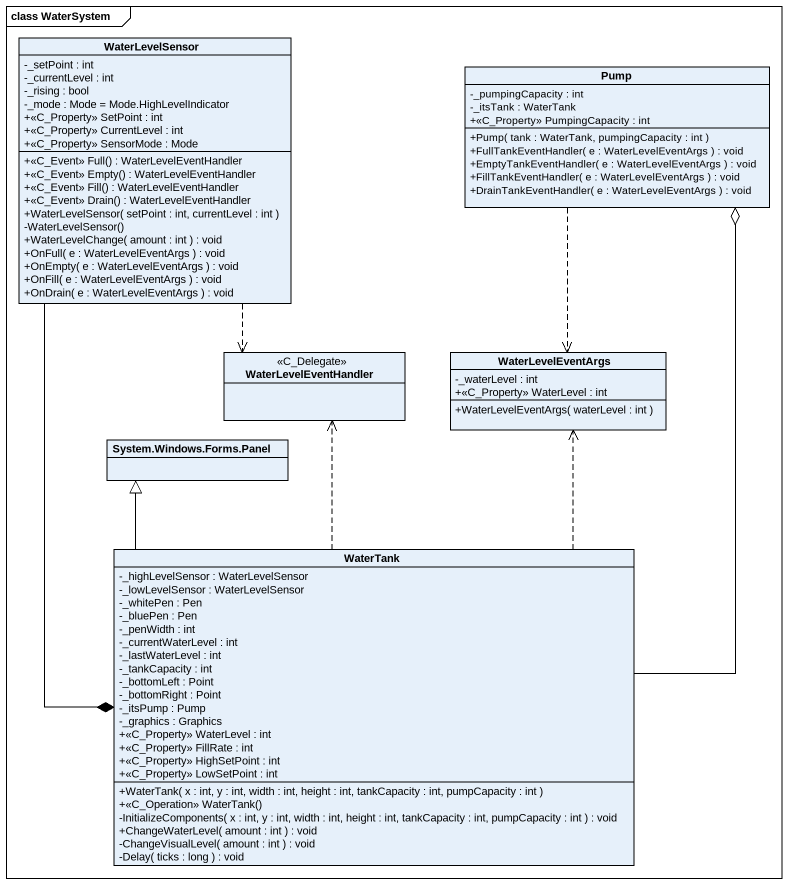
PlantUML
@startuml
mainframe class WaterSystem
hide circle
hide empty members
skinparam classAttributeIconSize 0
class WaterLevelSensor {
  -_setPoint : int
  -_currentLevel : int
  -_rising : bool
  -_mode : Mode = Mode.HighLevelIndicator
  +<<C_Property>> SetPoint : int
  +<<C_Property>> CurrentLevel : int
  +<<C_Property>> SensorMode : Mode
  +<<C_Event>> Full() : WaterLevelEventHandler
  +<<C_Event>> Empty() : WaterLevelEventHandler
  +<<C_Event>> Fill() : WaterLevelEventHandler
  +<<C_Event>> Drain() : WaterLevelEventHandler
  +WaterLevelSensor( setPoint : int, currentLevel : int )
  -WaterLevelSensor()
  +WaterLevelChange( amount : int ) : void
  +OnFull( e : WaterLevelEventArgs ) : void
  +OnEmpty( e : WaterLevelEventArgs ) : void
  +OnFill( e : WaterLevelEventArgs ) : void
  +OnDrain( e : WaterLevelEventArgs ) : void
}
class Pump {
  -_pumpingCapacity : int
  -_itsTank : WaterTank
  +<<C_Property>> PumpingCapacity : int
  +Pump( tank : WaterTank, pumpingCapacity : int )
  +FullTankEventHandler( e : WaterLevelEventArgs ) : void
  +EmptyTankEventHandler( e : WaterLevelEventArgs ) : void
  +FillTankEventHandler( e : WaterLevelEventArgs ) : void
  +DrainTankEventHandler( e : WaterLevelEventArgs ) : void
}
class WaterLevelEventHandler <<C_Delegate>>
class WaterLevelEventArgs {
  -_waterLevel : int
  +<<C_Property>> WaterLevel : int
  +WaterLevelEventArgs( waterLevel : int )
}
class "System.Windows.Forms.Panel" as System_Windows_Forms_Panel
class WaterTank {
  -_highLevelSensor : WaterLevelSensor
  -_lowLevelSensor : WaterLevelSensor
  -_whitePen : Pen
  -_bluePen : Pen
  -_penWidth : int
  -_currentWaterLevel : int
  -_lastWaterLevel : int
  -_tankCapacity : int
  -_bottomLeft : Point
  -_bottomRight : Point
  -_itsPump : Pump
  -_graphics : Graphics
  +<<C_Property>> WaterLevel : int
  +<<C_Property>> FillRate : int
  +<<C_Property>> HighSetPoint : int
  +<<C_Property>> LowSetPoint : int
  +WaterTank( x : int, y : int, width : int, height : int, tankCapacity : int, pumpCapacity : int )
  +<<C_Operation>> WaterTank()
  -InitializeComponents( x : int, y : int, width : int, height : int, tankCapacity : int, pumpCapacity : int ) : void
  +ChangeWaterLevel( amount : int ) : void
  -ChangeVisualLevel( amount : int ) : void
  -Delay( ticks : long ) : void
}
WaterLevelSensor ..> WaterLevelEventHandler
Pump ..> WaterLevelEventArgs
Pump o-- WaterTank
WaterTank *-up- WaterLevelSensor
WaterTank .up.> WaterLevelEventHandler
WaterTank .up.> WaterLevelEventArgs
WaterTank -up-|> System_Windows_Forms_Panel
@enduml
